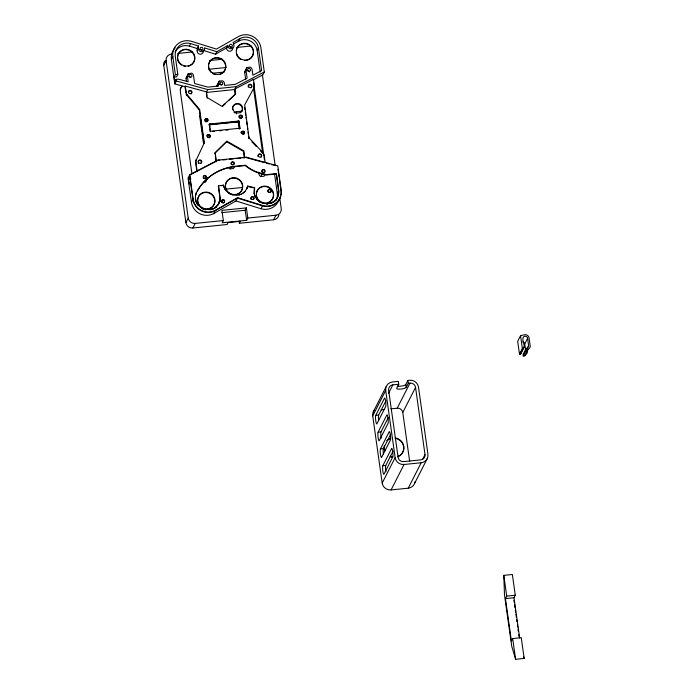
<?xml version="1.0" encoding="UTF-8"?>
<svg xmlns="http://www.w3.org/2000/svg" width="694" height="694" viewBox="0 0 694 694"><rect width="100%" height="100%" fill="white"/><g stroke="black" fill="none" stroke-linecap="round" stroke-linejoin="round"><path stroke-width="1.04" d="M214.611 207.914L218.046 204.721C211.366 214.88 193.713 207.888 195.535 195.96L196.437 192.559L195.717 194.797M218.523 185.619L220.172 198.111L219.009 203.064L219.981 198.484L218.332 185.992L223.451 185.116C224.943 194.806 238.762 198.926 245.077 191.266L242.38 193.531M247.68 186.07L246.778 188.681L247.68 186.07L254.698 187.692L254.178 193.904L254.204 189.202M276.359 173.621L278.797 190.963L278.407 194.858L278.606 191.336L276.359 173.621L266.565 174.619A41.128 39.454 27 0 1 245.442 165.215L235.656 166.213A51.85 49.734 27 0 0 197.599 190.529L196.246 192.941M521.246 352.595L520.5 353.888L519.485 354.192L517.681 341.318L520.552 335.679L523.762 334.924A3.982 3.817 27 0 1 528.932 337.145L530.251 346.323A4.008 3.843 27 0 1 528.741 348.856L527.57 350.201L526.087 350.349L523.207 355.987L524.69 355.84L525.87 354.495A4.008 3.843 27 0 0 527.371 351.971L527.371 351.095M523.207 355.987L523.12 354.313L525.991 348.674L527.752 347.573A2.368 2.273 27 0 0 528.637 346.08L527.622 338.282A2.368 2.273 27 0 0 524.976 336.243A2.368 2.273 27 0 0 522.972 338.759C522.122 341.301 526.659 347.659 522.365 348.553L519.485 354.192M278.598 194.485L277.158 198.137L274.078 201.65L275.804 200.054M254.368 86.585L253.804 88.173L254.36 85.509L253.492 79.333L234.962 88.997L235.353 94.375L228.56 100.682M196.801 171.357L195.561 161.494L204.322 142.756L199.638 109.461L186.582 93.95L185.211 86.082L206.586 91.886L207.107 98.227M219.2 202.683L217.847 205.094M246.969 188.308L244.887 191.639M278.919 214.732A6.229 5.977 27 0 1 273.627 219.781L239.369 223.268L240.358 221.325L228.118 222.566L227.129 224.509L192.863 227.996A6.229 5.977 27 0 1 185.897 222.618L163.758 65.297L166.092 60.725A6.229 5.977 27 0 1 171.366 54.106M204.322 142.756L204.036 143.32L199.343 110.025L186.296 94.514L184.925 86.646L174.801 83.896L171.366 59.511L172.841 56.63A14.947 14.34 27 0 1 191.275 41.267L216.459 49.092L238.649 36.478A14.947 14.34 27 0 1 260.875 47.6L264.31 71.985L262.844 74.874L253.206 79.897L253.492 79.333M175.131 52.015A12.457 11.945 27 0 1 189.367 46.082L190.65 43.583L198.441 46.004L198.449 48.25L197.174 50.757A3.114 2.984 27 0 0 200.262 54.245A3.114 2.984 27 0 0 203.299 50.922M203.221 50.393L215.556 54.219L216.832 51.712L227.753 45.509L227.823 46.038A3.114 2.984 27 0 0 231.701 48.658A3.114 2.984 27 0 0 233.731 44.65L233.115 42.455L239.907 38.595A12.457 11.945 27 0 1 258.428 47.86L261.629 70.615L252.902 75.169L252.122 69.608A3.114 2.984 27 0 0 250.23 67.162L247.168 67.474A3.114 2.984 27 0 0 246.006 70.224L247.125 78.179L235.335 84.33L224.674 85.414L224.37 83.237A3.114 2.984 27 0 0 222.479 80.79L219.417 81.103A3.114 2.984 27 0 0 218.254 83.853L218.558 86.03L207.896 87.114L194.624 83.514L193.505 75.594A3.114 2.984 27 0 0 191.639 73.139L187.996 73.954A3.114 2.984 27 0 0 187.38 76.158L188.169 81.762L178.488 79.133L176.042 79.385L174.767 81.892L174.09 77.095L175.365 74.588L172.841 56.63M190.65 43.583A12.457 11.945 27 0 0 175.287 56.379L177.811 74.345L176.536 76.852L174.09 77.095M174.801 83.896L176.267 81.016L176.042 79.385M197.174 50.757L197.165 48.511L198.441 46.004M188.577 73.451L187.302 75.958A3.114 2.984 27 0 0 186.105 78.665L186.495 81.467M186.105 78.665L187.38 76.158M184.925 86.646L185.211 86.082M185.74 92.441L186.027 91.877M186.929 95.347L187.215 94.783M215.556 54.219L226.47 48.007L227.753 45.509M232.663 47.921A3.114 2.984 27 0 1 230.026 51.226A3.114 2.984 27 0 1 226.548 48.545L227.823 46.038M206.586 91.886L207.766 89.561L236.142 86.672L264.31 71.985M199.343 110.025L199.638 109.461M200.106 115.421L199.69 116.236L203.429 142.799L203.845 141.984M233.54 43.991L238.632 41.102L239.907 38.595M218.567 82.777L219.417 81.103M218.254 83.853L216.979 86.36A3.114 2.984 27 0 1 218.142 83.61M210.204 124.486L210.49 123.922M196.055 160.097L196.341 159.533L195.855 162.006L197.226 171.765M195.569 162.57L195.855 162.006M189.705 174.723L188.039 177.985L191.475 202.379A14.947 14.34 27 0 0 213.648 213.605L235.96 200.948L237.617 197.686L262.679 205.502A14.947 14.34 27 0 0 281.191 190.234L277.765 165.849L246.318 157.217L217.933 160.106L189.705 174.723L193.132 199.117L191.475 202.379M190.416 181.533L189.141 184.04L188.464 179.243L189.74 176.736M235.353 94.375L234.676 89.561L236.142 86.672M246.318 69.148L247.168 67.474M245.702 79.697L244.722 72.731L246.006 70.224M260.207 72.089L257.153 50.367L258.428 47.86M215.851 160.34L215.14 152.706L226.947 141.212L243.655 150.737L244.661 157.876M235.795 112.324L236.081 111.76L242.119 111.153M197.599 190.529L197.4 190.902A51.85 49.734 27 0 1 235.466 166.586L245.251 165.588A41.128 39.454 27 0 0 266.375 175.001L276.169 174.003M195.517 198.319L195.968 200.653M214.845 153.27L226.947 141.212M196.376 201.781L196.688 203.247L198.215 204.886M237.122 121.754L237.409 121.19M185.897 222.618L188.23 218.046L166.092 60.725M217.933 160.106L219.851 160.271M239.647 128.26L239.23 129.075L238.216 121.875L238.632 121.06L239.716 128.772L240.003 128.208L238.996 121.016L209.267 124.053L209.701 127.132M238.996 121.016L238.71 121.58L209.336 124.564L209.623 124L210.351 131.765L209.918 128.676M201.919 208.018L203.012 208.564M192.863 227.996L195.196 223.416L223.338 220.553L221.907 210.369L246.379 207.879L247.819 218.072L246.682 220.293L222.21 222.783L223.338 220.553M205.329 209.345L206.526 209.562M228.864 167.887A3.114 2.984 27 0 0 230.139 168.868L230.989 167.202M210.143 209.536L213.37 208.851M224.136 187.406L223.451 185.116M254.091 87.609L244.67 104.898L249.068 138.731L248.764 136.579M244.227 157.417L243.655 150.737M224.648 188.49L225.264 189.531M213.648 213.605L215.305 210.343L237.617 197.686M242.969 157.92L246.318 157.217M228.647 192.993L229.688 193.635M231.917 194.632L233.089 194.962M239.092 194.91L241.33 194.094M262.965 153.582L262.974 152.741L249.354 138.167M258.715 172.121L258.992 174.107A3.114 2.984 27 0 0 260.883 176.554L262.167 174.047L264.206 173.838M246.682 220.293L245.164 210.256L246.379 207.879M254.655 194.684L254.863 196.185L254.368 193.522M255.375 197.278L255.054 195.812M256.181 197.937L257.509 200.202L255.566 196.905M257.7 199.829L259.374 201.772L261.69 202.596C265.724 204.418 270.729 203.975 274.269 201.277M259.374 201.772L258.593 200.653M260.406 202.422L259.565 201.399M262.826 203.038L264.006 203.377M235.96 200.948L261.013 208.755L262.679 205.502M266.409 203.698L267.624 203.689M270.001 203.325L271.146 202.969M272.248 202.509L273.289 201.945M276.117 200.219A12.457 11.945 27 0 0 277.279 193.357L278.554 190.85A12.457 11.945 27 0 1 270.287 203.568M280.931 194.849A14.947 14.34 27 0 0 281.001 190.616L281.191 190.234M273.627 219.781L275.96 215.209A6.229 5.977 27 0 0 281.235 208.59L279.734 197.885M373.242 411.958L386.202 386.515M372.73 415.906L385.699 390.462A7.972 7.651 27 0 1 392.448 381.986L398.347 381.396L398.755 384.268L396.673 388.336A4.849 1.136 -8 0 0 400.82 389.074A4.849 1.136 -8 0 0 406.207 387.373L408.28 383.296L407.872 380.433L409.581 380.243A7.972 7.651 27 0 1 418.491 387.122L427.946 454.275A7.972 7.651 27 0 1 421.189 462.742L408.228 488.186L391.095 489.929A7.972 7.651 27 0 1 382.186 483.05L372.73 415.906A7.972 7.651 27 0 1 374.266 410.241M375.714 415.402L384.502 398.165A4.364 0.685 84.2 0 1 385.647 401.262A4.364 0.685 84.2 0 1 385.682 406.563L376.903 423.791A4.364 0.685 84.2 0 1 375.749 420.694A4.364 0.685 84.2 0 1 375.714 415.402L378.655 415.099L385.977 400.742M388.432 393.541L392.856 384.866L398.755 384.268M378.083 432.189L386.862 414.951A4.364 0.685 84.2 0 1 388.015 418.057A4.364 0.685 84.2 0 1 388.041 423.349L379.262 440.577A4.364 0.685 84.2 0 1 378.109 437.48A4.364 0.685 84.2 0 1 378.083 432.189L381.015 431.885L388.336 417.528M406.207 387.373L405.799 384.502L407.872 380.433M390.791 408.844L397.211 408.193L409.989 383.123A4.979 4.78 27 0 1 415.559 387.426L425.006 454.57L422.551 459.393M380.442 448.975L389.221 431.737A4.364 0.685 84.2 0 1 390.375 434.843A4.364 0.685 84.2 0 1 390.401 440.135L381.622 457.372A4.364 0.685 84.2 0 1 380.477 454.266A4.364 0.685 84.2 0 1 380.442 448.975L383.383 448.68L390.696 434.314M409.686 461.519L402.78 412.488L415.559 387.426M382.802 465.761L391.589 448.524A4.364 0.685 84.2 0 1 392.735 451.629A4.364 0.685 84.2 0 1 392.769 456.921L383.99 474.158A4.364 0.685 84.2 0 1 382.836 471.053A4.364 0.685 84.2 0 1 382.802 465.761L385.743 465.466L393.064 451.1M382.186 483.05L395.146 457.606L385.699 390.462M391.095 489.929L404.055 464.486L421.189 462.742M414.465 483.657L427.435 458.214M525.766 351.147L524.742 343.929L527.622 338.282M520.066 354.131L522.938 348.492M520.5 353.888L523.38 348.249M520.873 353.524L524.126 346.957M527.197 348.327L528.637 345.508M524.69 355.84L528.082 349.212M503.792 575.361L504.486 594.741L511.721 646.192L515.607 659.3L524.17 658.433L521.255 637.682L512.684 638.558L511.409 641.065L505.432 598.618L506.715 596.111L503.792 575.361L512.363 574.493L515.278 595.235L514.002 597.742L519.676 638.072M235.639 93.811L222.054 106.425L207.393 97.663M222.522 106.295L225.541 103.493M213.865 208.599L216.459 207.133M216.806 160.973L189.514 175.105L192.941 199.49A14.947 14.34 27 0 0 215.114 210.724L237.426 198.068L262.488 205.875A14.947 14.34 27 0 0 280.628 196.228M177.621 53.473L192.221 51.989M236.498 47.487L251.089 45.995M209.458 60.569L222.227 59.276M209.033 69.253L226.166 67.509M175.365 74.588L177.811 74.345M212.451 73.243L224.24 72.037M206.3 92.449L234.676 89.561M233.999 112.749L236.151 112.532M208.851 124.868L238.216 121.875M210.273 131.244L240.003 128.208M212.451 131.548L214.541 131.331M219.79 130.802L221.889 130.585M226.079 130.16L228.179 129.952M223 159.95L226.157 159.629M229.306 159.308L233.514 158.883M236.663 158.562L240.87 158.128M230.139 168.868L233.201 168.564A3.114 2.984 27 0 0 234.364 166.595M188.464 179.243L190.911 178.991M203.307 182.392L205.355 182.184A3.114 2.984 27 0 0 206.482 179.416M260.883 176.554L263.946 176.241A3.114 2.984 27 0 0 265.117 174.272M221.291 185.688L223.26 185.489M225.385 189.21L242.475 187.475M221.759 212.642L245.164 210.256M247.819 218.072L275.96 215.209M408.28 383.296L409.989 383.123M381.153 409.824L384.363 409.495M506.715 596.111L515.278 595.235M505.432 598.618L514.002 597.742M247.489 186.452L253.51 187.84M176.267 81.016L207.766 89.561M246.127 157.599L264.379 162.604M266.409 163.159L269.454 163.992M271.484 164.547L274.529 165.389M216.832 51.712L204.504 47.886L204.574 48.415A3.114 2.984 27 0 1 201.538 51.738A3.114 2.984 27 0 1 198.449 48.25M189.367 46.082L197.165 48.511M260.597 202.049L261.69 202.596M226.66 141.776L243.368 151.301M262.974 152.741L264.136 154.988L265.177 162.405M251.931 141.802L256.233 146.399M260.536 151.006L262.688 153.305M523.562 656.697L524.17 658.433M263.538 154.51L263.85 155.551M215.14 152.706L216.424 161.789M520.552 335.679L522.365 348.553M513.95 600.301L514.254 602.444M514.558 604.587L515.009 607.805M515.312 609.948L515.616 612.091M515.911 614.233L516.371 617.452M516.666 619.595L516.969 621.737M517.42 624.956L517.724 627.098M518.028 629.241L518.331 631.384M518.782 634.602L519.086 636.745M512.684 638.558L515.607 659.3M278.016 169.405L279.066 176.823M279.361 178.948L281.001 190.616M262.41 74.813L275.214 165.779M274.512 173.708L277.279 193.357M253.64 82.985L263.815 155.369M263.998 156.61L264.449 159.793M253.423 87.6L262.696 153.495M244.687 107.605L244.991 109.756M245.286 111.899L245.745 115.117M246.04 117.217L246.344 119.411M246.648 121.554L247.099 124.781M247.385 126.776L247.706 129.067M248.131 132.094L248.461 134.436M236.081 111.76L236.376 113.859M226.47 48.007L226.548 48.545M239.092 221.299L239.369 223.268M206.43 93.412L206.838 96.301M191.891 173.465L180.371 91.625A7.478 7.166 27 0 1 181.811 86.316M525.991 348.674L526.087 350.349M254.073 86.073L254.082 87.149M414.995 481.731A7.972 7.651 27 0 1 408.228 488.186M404.055 464.486A7.972 7.651 27 0 1 395.146 457.606M397.211 408.193A4.979 4.78 27 0 1 402.78 412.488M392.856 384.866A4.979 4.78 27 0 0 388.631 390.158L398.087 457.311A4.979 4.78 27 0 0 403.656 461.605L420.79 459.87A4.979 4.78 27 0 0 425.006 454.57M395.276 437.914A9.968 9.56 27 0 1 397.888 456.444M392.821 456.956A9.968 9.56 27 0 1 390.323 456.236M384.936 450.883A9.968 9.56 27 0 1 384.242 445.912M386.723 440.725A9.968 9.56 27 0 1 390.21 438.426M395.086 438.287A9.968 9.56 27 0 1 397.697 456.817M391.78 457.164A9.968 9.56 27 0 1 390.132 456.617M384.45 450.458A9.968 9.56 27 0 1 384.068 448.81M387.79 440.005A9.968 9.56 27 0 1 390.019 438.799M405.799 384.502A4.849 1.136 -8 0 1 402.286 385.933A4.849 1.136 -8 0 1 397.228 386.194M385.942 471.807A4.364 0.685 84.2 0 1 385.743 465.466M383.409 453.971A4.364 0.685 84.2 0 1 383.383 448.68M381.223 438.235A4.364 0.685 84.2 0 1 381.015 431.885M378.69 420.399A4.364 0.685 84.2 0 1 378.655 415.099M522.712 341.899A2.368 2.273 27 0 1 524.742 343.929M198.128 161.459A1.744 1.674 27 0 1 200.774 160.835A1.744 1.674 27 0 1 200.792 163.515M198.684 163.454A1.744 1.674 27 0 1 198.137 162.752M258.099 156.653A1.744 1.674 27 0 1 259.912 154.38A1.744 1.674 27 0 1 261.074 157.113M207.168 135.972A1.492 1.431 27 0 1 209.441 135.434A1.492 1.431 27 0 1 209.449 137.733M205.103 119.576A1.492 1.431 27 0 1 207.454 119.646A1.492 1.431 27 0 1 206.855 121.84M205.719 121.814A1.492 1.431 27 0 1 205.112 121.337M241.122 118.353A1.492 1.431 27 0 0 241.443 115.881A1.492 1.431 27 0 0 239.074 116.774A1.492 1.431 27 0 0 241.191 117.538A1.492 1.431 27 0 0 241.616 115.421M239.985 118.327A1.492 1.431 27 0 1 239.647 118.127M239.178 117.52A1.492 1.431 27 0 1 239.074 117.156M241.443 133.586A1.492 1.431 27 0 1 242.111 131.773A1.492 1.431 27 0 1 244.054 132.328A1.492 1.431 27 0 1 243.715 134.246M248.313 87.106A1.744 1.674 27 0 1 249.103 84.98A1.744 1.674 27 0 1 251.358 85.631A1.744 1.674 27 0 1 250.968 87.869M188.343 91.912A1.744 1.674 27 0 1 190.989 91.287A1.744 1.674 27 0 1 191.006 93.968M197.868 202.995A8.718 8.363 27 0 1 204.201 192.602A8.718 8.363 27 0 1 214.68 199.733A8.718 8.363 27 0 1 207.124 209.293M205.624 209.284A8.718 8.363 27 0 1 202.023 208.157M201.381 207.758A8.718 8.363 27 0 1 200.202 206.795M256.381 192.863A8.718 8.363 27 0 1 270.356 188.603A8.718 8.363 27 0 1 268.196 202.795M263.017 203.099A8.718 8.363 27 0 1 261.577 202.622M259.617 201.468A8.718 8.363 27 0 1 258.012 199.863M256.867 197.929A8.718 8.363 27 0 1 256.407 196.515M225.559 188.352A8.718 8.363 27 0 1 231.024 178.462A8.718 8.363 27 0 1 241.79 183.251A8.718 8.363 27 0 1 238.198 193.973M237.53 194.285A8.718 8.363 27 0 1 236.107 194.736M231.631 194.563A8.718 8.363 27 0 1 229.549 193.635M226.409 190.425A8.718 8.363 27 0 1 225.776 189.063M279.162 199.109A14.947 14.34 27 0 1 261.013 208.755M218.671 204.236A3.114 2.984 27 0 1 220.527 201.113M203.776 178.02A1.492 1.431 27 0 1 204.765 178.601M221.681 202.171A1.492 1.431 27 0 1 223.251 203.09M231.258 164.365A1.492 1.431 27 0 1 232.629 164.955M251.054 199.204A1.492 1.431 27 0 1 252.156 199.516M262.011 172.051A1.492 1.431 27 0 1 263.104 172.364M207.775 177.699A3.114 2.984 27 0 1 206.63 179.677M212.798 209.111A12.457 11.945 27 0 1 210.508 209.814M205.693 209.84A12.457 11.945 27 0 1 204.504 209.553M203.342 209.163A12.457 11.945 27 0 1 202.232 208.66M198.389 205.693A12.457 11.945 27 0 1 195.951 201.564M195.613 200.41A12.457 11.945 27 0 1 195.387 199.247M219.946 201.728A3.114 2.984 27 0 1 220.545 199.516M267.927 204.027A12.457 11.945 27 0 1 266.722 204.088M261.464 173.63A3.114 2.984 27 0 1 260.892 173.058M203.533 178.106A1.492 1.431 27 0 1 204.374 175.834A1.492 1.431 27 0 1 206.153 177.603A1.492 1.431 27 0 1 203.81 178.375M221.533 201.564A1.492 1.431 27 0 1 223.06 199.976A1.492 1.431 27 0 1 224.457 201.772A1.492 1.431 27 0 1 222.444 202.735M221.837 202.266A1.492 1.431 27 0 1 221.638 201.937M231.215 164.131A1.492 1.431 27 0 1 231.883 162.309A1.492 1.431 27 0 1 233.826 162.873A1.492 1.431 27 0 1 233.488 164.782M231.683 164.738A1.492 1.431 27 0 1 231.406 164.461M251.48 199.568A1.492 1.431 27 0 1 251.28 197.443A1.492 1.431 27 0 1 253.466 197.495A1.492 1.431 27 0 1 253.284 199.62M261.95 170.707A1.492 1.431 27 0 1 264.223 170.169A1.492 1.431 27 0 1 264.241 172.468M262.436 172.416A1.492 1.431 27 0 1 261.959 171.808M177.673 59.823A8.718 8.363 27 0 1 183.199 49.959A8.718 8.363 27 0 1 193.938 54.809A8.718 8.363 27 0 1 190.277 65.514M189.609 65.817A8.718 8.363 27 0 1 188.187 66.26M185.194 66.381A8.718 8.363 27 0 1 183.71 66.06M181.637 65.123A8.718 8.363 27 0 1 177.89 60.534M236.281 49.994A8.718 8.363 27 0 1 246.058 43.757A8.718 8.363 27 0 1 253.345 53.134A8.718 8.363 27 0 1 244.409 60.465M240.792 59.424A8.718 8.363 27 0 1 238.389 57.576M237.903 57.003A8.718 8.363 27 0 1 237.088 55.737M236.767 55.06A8.718 8.363 27 0 1 236.298 53.646M208.634 64.117A8.718 8.363 27 0 1 222.158 59.797A8.718 8.363 27 0 1 221.49 73.79M220.831 74.119A8.718 8.363 27 0 1 219.425 74.605M214.949 74.536A8.718 8.363 27 0 1 212.85 73.668M211.028 72.297A8.718 8.363 27 0 1 210.039 71.161M209.623 70.536A8.718 8.363 27 0 1 208.426 67.032M244.722 72.731A3.114 2.984 27 0 1 245.893 69.981M238.632 41.102A12.457 11.945 27 0 1 257.153 50.367M171.366 59.511A14.947 14.34 27 0 1 175.174 47.843M188.751 76.722A1.492 1.431 27 0 1 190.494 77.225M199.829 49.569A1.492 1.431 27 0 1 201.763 50.402M219.616 84.39A1.492 1.431 27 0 1 221.369 84.894M229.194 46.567A1.492 1.431 27 0 1 231.137 47.4M247.368 70.762A1.492 1.431 27 0 1 249.415 71.959M232.828 106.841A4.979 4.78 27 0 1 240.393 105.072A4.979 4.78 27 0 1 240.436 112.714M232.507 109.305A4.979 4.78 27 0 1 232.507 108.047M215.305 210.343A14.947 14.34 27 0 1 193.132 199.117M241.208 117.989A1.492 1.431 27 0 1 240.939 118.249M239.118 115.907A1.492 1.431 27 0 1 241.399 117.668M241.104 132.233A1.492 1.431 27 0 1 243.334 132.155A1.492 1.431 27 0 1 243.195 134.324M209.206 137.542A1.492 1.431 27 0 1 208.929 137.802M207.116 135.46A1.492 1.431 27 0 1 209.397 137.221M205.19 119.212A1.492 1.431 27 0 1 206.673 121.736M243.872 131.487A1.492 1.431 27 0 1 243.707 133.43A1.492 1.431 27 0 1 241.712 133.369A1.492 1.431 27 0 1 241.521 131.426M209.605 134.974A1.492 1.431 27 0 1 209.189 137.091A1.492 1.431 27 0 1 207.072 136.336M207.064 135.226A1.492 1.431 27 0 1 207.254 134.905M207.35 118.9A1.492 1.431 27 0 1 207.09 120.921A1.492 1.431 27 0 1 205.008 120.6M180.18 89.24A7.478 7.166 27 0 1 182.496 86.334M267.979 191.726A1.622 1.553 27 0 1 268.838 189.705A1.622 1.553 27 0 1 270.938 190.607A1.622 1.553 27 0 1 270.087 192.628M268.856 192.594A1.622 1.553 27 0 1 268.188 192.082M195.196 223.416A6.229 5.977 27 0 1 188.23 218.046M163.758 65.297A6.229 5.977 27 0 1 164.955 60.881M257.058 197.556A8.718 8.363 27 0 0 271.918 199.855A8.718 8.363 27 0 0 266.106 186.209A8.718 8.363 27 0 0 257.058 197.556M226.6 190.043A8.718 8.363 27 0 0 241.573 190.642A8.718 8.363 27 0 0 234.173 177.699A8.718 8.363 27 0 0 226.6 190.043M198.97 204.661A8.718 8.363 27 0 0 213.943 204.791A8.718 8.363 27 0 0 206.135 192.065A8.718 8.363 27 0 0 198.97 204.661M236.958 54.687A8.718 8.363 27 0 0 251.818 56.995A8.718 8.363 27 0 0 246.006 43.34A8.718 8.363 27 0 0 236.958 54.687M209.814 70.155A8.718 8.363 27 0 0 224.787 70.372A8.718 8.363 27 0 0 217.048 57.611A8.718 8.363 27 0 0 209.814 70.155M178.705 61.514A8.718 8.363 27 0 0 193.678 62.191A8.718 8.363 27 0 0 186.356 49.213A8.718 8.363 27 0 0 178.705 61.514M189.072 76.392A1.492 1.431 27 0 0 191.622 76.791A1.492 1.431 27 0 0 190.624 74.449A1.492 1.431 27 0 0 189.072 76.392M200.15 49.248A1.492 1.431 27 0 0 202.7 49.638A1.492 1.431 27 0 0 201.702 47.305A1.492 1.431 27 0 0 200.15 49.248M219.946 84.061A1.492 1.431 27 0 0 222.496 84.46A1.492 1.431 27 0 0 221.499 82.118A1.492 1.431 27 0 0 219.946 84.061M229.523 46.246A1.492 1.431 27 0 0 232.065 46.637A1.492 1.431 27 0 0 231.067 44.295A1.492 1.431 27 0 0 229.523 46.246M247.697 70.432A1.492 1.431 27 0 0 250.239 70.831A1.492 1.431 27 0 0 249.25 68.489A1.492 1.431 27 0 0 247.697 70.432M188.638 92.632A1.744 1.674 27 0 0 191.605 93.1A1.744 1.674 27 0 0 190.442 90.367A1.744 1.674 27 0 0 188.638 92.632M248.599 86.533A1.744 1.674 27 0 0 251.575 87.002A1.744 1.674 27 0 0 250.413 84.269A1.744 1.674 27 0 0 248.599 86.533M241.729 133.022A1.492 1.431 27 0 0 244.279 133.422A1.492 1.431 27 0 0 243.282 131.079A1.492 1.431 27 0 0 241.729 133.022M239.465 116.956A1.492 1.431 27 0 0 242.015 117.355A1.492 1.431 27 0 0 241.018 115.013A1.492 1.431 27 0 0 239.465 116.956M205.198 120.444A1.492 1.431 27 0 0 207.749 120.843A1.492 1.431 27 0 0 206.751 118.501A1.492 1.431 27 0 0 205.198 120.444M207.463 136.51A1.492 1.431 27 0 0 210.013 136.909A1.492 1.431 27 0 0 209.015 134.567A1.492 1.431 27 0 0 207.463 136.51M258.385 156.089A1.744 1.674 27 0 0 261.36 156.549A1.744 1.674 27 0 0 260.198 153.816A1.744 1.674 27 0 0 258.385 156.089M198.423 162.188A1.744 1.674 27 0 0 201.399 162.648A1.744 1.674 27 0 0 200.236 159.915A1.744 1.674 27 0 0 198.423 162.188M233.141 109.973A4.979 4.78 27 0 0 241.633 111.283A4.979 4.78 27 0 0 238.311 103.484A4.979 4.78 27 0 0 233.141 109.973M221.828 201.555A1.492 1.431 27 0 0 224.379 201.954A1.492 1.431 27 0 0 223.381 199.612A1.492 1.431 27 0 0 221.828 201.555M203.533 177.395A1.492 1.431 27 0 0 206.083 177.794A1.492 1.431 27 0 0 205.086 175.452A1.492 1.431 27 0 0 203.533 177.395M231.406 163.758A1.492 1.431 27 0 0 233.956 164.148A1.492 1.431 27 0 0 232.958 161.806A1.492 1.431 27 0 0 231.406 163.758M251.202 198.588A1.492 1.431 27 0 0 253.752 198.978A1.492 1.431 27 0 0 252.755 196.645A1.492 1.431 27 0 0 251.202 198.588M262.15 171.435A1.492 1.431 27 0 0 264.7 171.826A1.492 1.431 27 0 0 263.703 169.492A1.492 1.431 27 0 0 262.15 171.435M268.231 191.223A1.622 1.553 27 0 0 270.998 191.648A1.622 1.553 27 0 0 269.914 189.115A1.622 1.553 27 0 0 268.231 191.223"/></g></svg>
